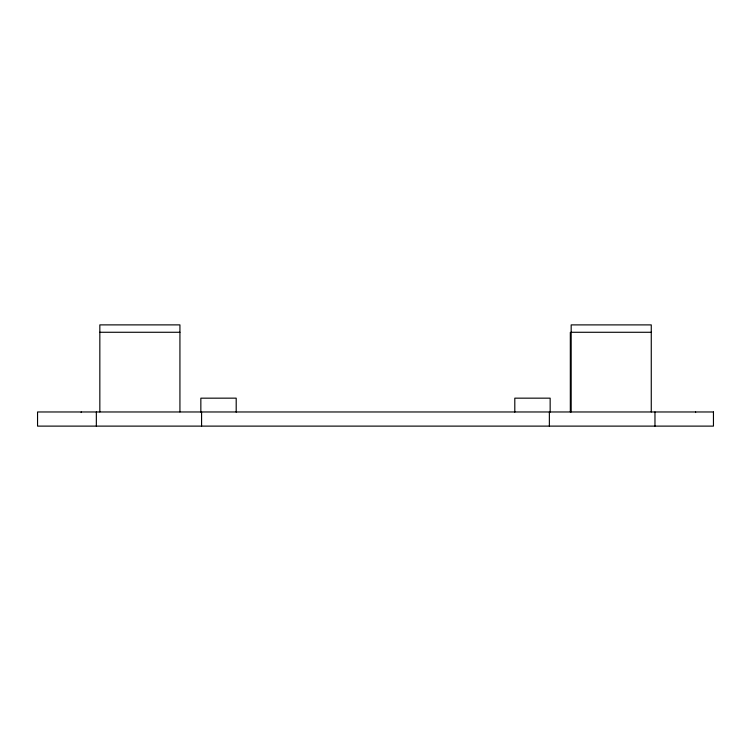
<?xml version="1.0" encoding="UTF-8"?>
<svg xmlns="http://www.w3.org/2000/svg" width="751" height="751" viewBox="0 0 751 751"><rect width="100%" height="100%" fill="white"/><g stroke="black" fill="none" stroke-linecap="round" stroke-linejoin="round"><path stroke-width="1.13" d="M99.836 332.271L179.93 332.271M571.173 332.28L651.267 332.28M695.595 411.97L695.595 412.543M654.966 411.97L654.966 426.117M651.267 411.942L651.267 324.892L571.173 324.892L571.173 411.942M570.328 332.317L570.328 411.97M550.154 412.13L550.154 398.161L514.801 398.161L514.801 412.13M549.366 411.97L549.366 426.117M236.199 412.139L236.199 398.152L200.846 398.18L200.846 412.149M201.578 411.97L201.578 426.117M179.93 411.942L179.93 324.883L99.836 324.883L99.836 411.942M96.344 411.97L96.344 426.117M81.249 411.97L81.249 412.543M713.45 411.97L37.55 411.97L37.55 426.117L713.45 426.117L713.45 411.97"/></g></svg>
